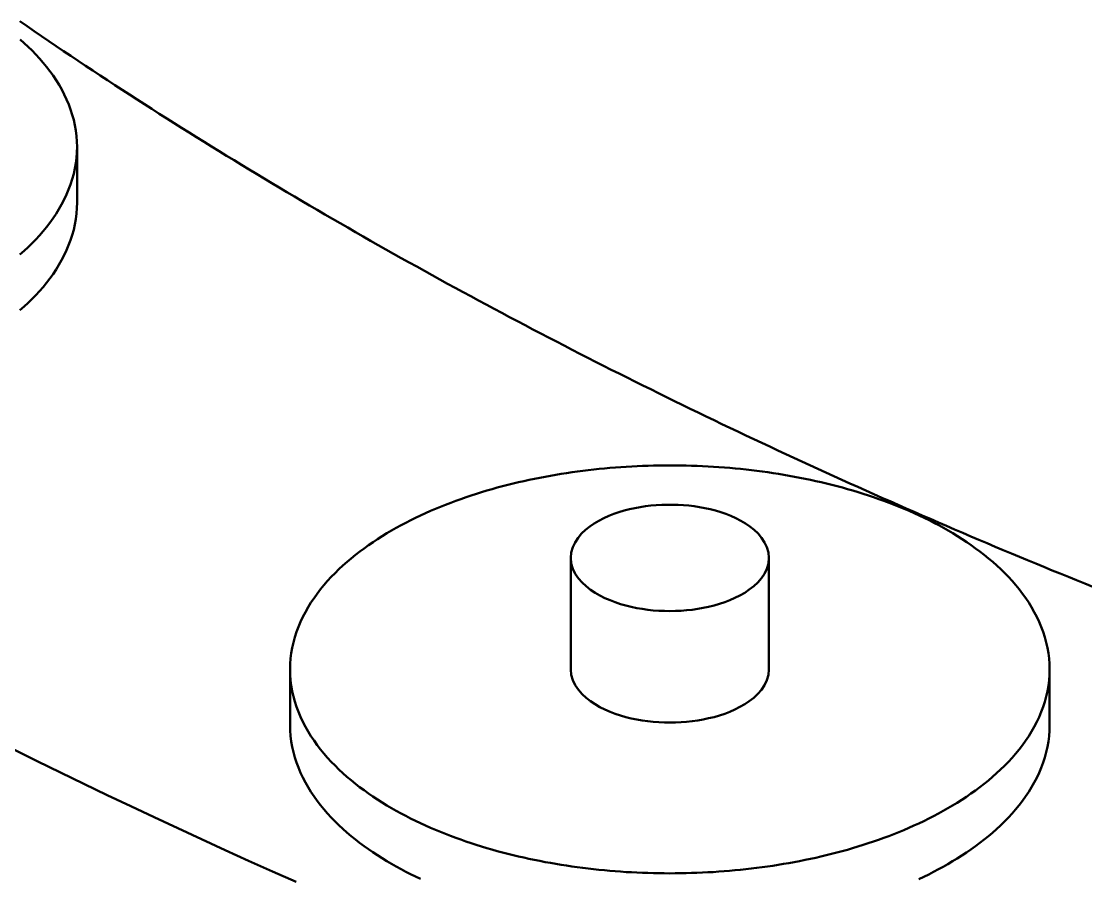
# Model space of a CAD drawing. Header units: millimetres. Extents: x 0 to 841, y 0 to 594.
# Drawn here: x 236.61 to 260.12, y 284.23 to 303.13 of the extents above; entities that cross this region are included whole.
import ezdxf

# ---------------------------------------------------------------- set-up
doc = ezdxf.new("R2010")
doc.units = ezdxf.units.MM
doc.layers.add('VIS', color=7, linetype='CONTINUOUS', lineweight=50)

msp = doc.modelspace()

# ---------------------------------------------------------------- linework, layer by layer
at = {"layer": 'VIS'}
for points in [[(236.58, 303.129), (236.74, 303.019), (236.901, 302.909), (237.061, 302.799), (237.222, 302.69), (237.384, 302.581), (237.545, 302.473), (237.706, 302.364), (237.868, 302.257), (238.03, 302.149), (238.192, 302.042), (238.355, 301.935), (238.517, 301.828), (238.68, 301.722), (238.843, 301.616), (239.006, 301.51), (239.17, 301.404), (239.333, 301.299), (239.497, 301.194), (239.661, 301.09), (239.825, 300.986), (239.99, 300.882), (240.154, 300.778), (240.319, 300.675), (240.484, 300.572), (240.649, 300.469), (240.814, 300.367), (240.98, 300.265), (241.146, 300.163), (241.312, 300.061), (241.478, 299.96), (241.644, 299.859), (241.81, 299.759), (241.977, 299.658), (242.144, 299.558), (242.311, 299.459), (242.478, 299.359), (242.645, 299.26), (242.813, 299.161), (242.98, 299.063), (243.148, 298.965), (243.316, 298.867), (243.484, 298.769), (243.653, 298.672), (243.821, 298.575), (243.99, 298.478), (244.159, 298.381), (244.328, 298.285), (244.497, 298.189), (244.666, 298.093), (244.835, 297.998), (245.005, 297.903), (245.175, 297.808), (245.345, 297.714), (245.515, 297.619), (245.685, 297.525), (245.856, 297.432), (246.026, 297.338), (246.197, 297.245), (246.368, 297.152), (246.539, 297.06), (246.71, 296.967), (246.881, 296.875), (247.053, 296.784), (247.224, 296.692), (247.396, 296.601), (247.568, 296.51), (247.74, 296.419), (247.912, 296.329), (248.085, 296.239), (248.257, 296.149), (248.43, 296.06), (248.602, 295.97), (248.775, 295.881), (248.948, 295.793), (249.122, 295.704), (249.295, 295.616), (249.468, 295.528), (249.642, 295.44), (249.816, 295.353), (249.989, 295.266), (250.163, 295.179), (250.338, 295.092), (250.512, 295.006), (250.686, 294.92), (250.861, 294.834), (251.035, 294.748), (251.21, 294.663), (251.385, 294.578), (251.56, 294.493), (251.735, 294.409), (251.91, 294.324), (252.086, 294.24), (252.261, 294.157), (252.437, 294.073), (252.613, 293.99), (252.788, 293.907), (252.964, 293.824), (253.141, 293.742), (253.317, 293.659), (253.493, 293.577), (253.67, 293.496), (253.846, 293.414), (254.023, 293.333), (254.2, 293.252), (254.377, 293.171), (254.554, 293.091), (254.731, 293.011), (254.908, 292.931), (255.085, 292.851), (255.263, 292.772), (255.44, 292.692), (255.618, 292.613), (255.796, 292.535), (255.974, 292.456), (256.152, 292.378), (256.33, 292.3), (256.508, 292.222), (256.687, 292.145), (256.865, 292.067), (257.044, 291.99), (257.222, 291.914), (257.401, 291.837), (257.58, 291.761), (257.759, 291.685), (257.938, 291.609), (258.117, 291.533), (258.297, 291.458), (258.476, 291.383), (258.656, 291.308), (258.835, 291.234), (259.015, 291.159), (259.195, 291.085), (259.374, 291.011), (259.554, 290.938), (259.734, 290.864), (259.915, 290.791), (260.095, 290.718), (260.275, 290.645)], [(236.58, 303.129), (236.74, 303.019), (236.901, 302.909), (237.061, 302.799), (237.222, 302.69), (237.384, 302.581), (237.545, 302.473), (237.706, 302.364), (237.868, 302.257), (238.03, 302.149), (238.192, 302.042), (238.355, 301.935), (238.517, 301.828), (238.68, 301.722), (238.843, 301.616), (239.006, 301.51), (239.17, 301.404), (239.333, 301.299), (239.497, 301.194), (239.661, 301.09), (239.825, 300.986), (239.99, 300.882), (240.154, 300.778), (240.319, 300.675), (240.484, 300.572), (240.649, 300.469), (240.814, 300.367), (240.98, 300.265), (241.146, 300.163), (241.312, 300.061), (241.478, 299.96), (241.644, 299.859), (241.81, 299.759), (241.977, 299.658), (242.144, 299.558), (242.311, 299.459), (242.478, 299.359), (242.645, 299.26), (242.813, 299.161), (242.98, 299.063), (243.148, 298.965), (243.316, 298.867), (243.484, 298.769), (243.653, 298.672), (243.821, 298.575), (243.99, 298.478), (244.159, 298.381), (244.328, 298.285), (244.497, 298.189), (244.666, 298.093), (244.835, 297.998), (245.005, 297.903), (245.175, 297.808), (245.345, 297.714), (245.515, 297.619), (245.685, 297.525), (245.856, 297.432), (246.026, 297.338), (246.197, 297.245), (246.368, 297.152), (246.539, 297.06), (246.71, 296.967), (246.881, 296.875), (247.053, 296.784), (247.224, 296.692), (247.396, 296.601), (247.568, 296.51), (247.74, 296.419), (247.912, 296.329), (248.085, 296.239), (248.257, 296.149), (248.43, 296.06), (248.602, 295.97), (248.775, 295.881), (248.948, 295.793), (249.122, 295.704), (249.295, 295.616), (249.468, 295.528), (249.642, 295.44), (249.816, 295.353), (249.989, 295.266), (250.163, 295.179), (250.338, 295.092), (250.512, 295.006), (250.686, 294.92), (250.861, 294.834), (251.035, 294.748), (251.21, 294.663), (251.385, 294.578), (251.56, 294.493), (251.735, 294.409), (251.91, 294.324), (252.086, 294.24), (252.261, 294.157), (252.437, 294.073), (252.613, 293.99), (252.788, 293.907), (252.964, 293.824), (253.141, 293.742), (253.317, 293.659), (253.493, 293.577), (253.67, 293.496), (253.846, 293.414), (254.023, 293.333), (254.2, 293.252), (254.377, 293.171), (254.554, 293.091), (254.731, 293.011), (254.908, 292.931), (255.085, 292.851), (255.263, 292.772), (255.44, 292.692), (255.618, 292.613), (255.796, 292.535), (255.974, 292.456), (256.152, 292.378), (256.33, 292.3), (256.508, 292.222), (256.687, 292.145), (256.865, 292.067), (257.044, 291.99), (257.222, 291.914), (257.401, 291.837), (257.58, 291.761), (257.759, 291.685), (257.938, 291.609), (258.117, 291.533), (258.297, 291.458), (258.476, 291.383), (258.656, 291.308), (258.835, 291.234), (259.015, 291.159), (259.195, 291.085), (259.374, 291.011), (259.554, 290.938), (259.734, 290.864), (259.915, 290.791), (260.095, 290.718), (260.275, 290.645)], [(237.845, 300.356), (237.842, 300.476), (237.833, 300.596), (237.818, 300.716), (237.797, 300.834), (237.771, 300.952), (237.739, 301.068), (237.702, 301.183), (237.66, 301.295), (237.613, 301.406), (237.562, 301.515), (237.506, 301.622), (237.447, 301.726), (237.383, 301.829), (237.316, 301.929), (237.246, 302.027), (237.173, 302.122), (237.096, 302.215), (237.017, 302.306), (236.936, 302.395), (236.852, 302.481), (236.766, 302.565), (236.678, 302.647), (236.588, 302.727)], [(236.584, 297.982), (236.674, 298.062), (236.763, 298.144), (236.849, 298.228), (236.933, 298.315), (237.015, 298.403), (237.094, 298.494), (237.171, 298.588), (237.244, 298.683), (237.315, 298.781), (237.382, 298.881), (237.445, 298.983), (237.505, 299.088), (237.561, 299.195), (237.612, 299.304), (237.659, 299.415), (237.702, 299.528), (237.739, 299.643), (237.771, 299.759), (237.797, 299.877), (237.818, 299.996), (237.833, 300.115), (237.842, 300.235), (237.845, 300.356)], [(237.845, 300.356), (237.845, 299.126)], [(236.584, 296.752), (236.674, 296.832), (236.763, 296.914), (236.849, 296.998), (236.933, 297.084), (237.015, 297.173), (237.094, 297.264), (237.171, 297.357), (237.244, 297.453), (237.315, 297.551), (237.382, 297.651), (237.445, 297.753), (237.505, 297.858), (237.561, 297.965), (237.612, 298.074), (237.659, 298.185), (237.702, 298.298), (237.739, 298.412), (237.771, 298.529), (237.797, 298.646), (237.818, 298.765), (237.833, 298.885), (237.842, 299.005), (237.845, 299.126)], [(259.321, 288.826), (259.318, 288.946), (259.309, 289.066), (259.294, 289.185), (259.273, 289.304), (259.247, 289.421), (259.215, 289.538), (259.178, 289.652), (259.136, 289.765), (259.089, 289.876), (259.038, 289.985), (258.982, 290.091), (258.923, 290.196), (258.859, 290.298), (258.792, 290.398), (258.722, 290.496), (258.649, 290.592), (258.572, 290.685), (258.493, 290.776), (258.412, 290.864), (258.328, 290.95), (258.242, 291.035), (258.154, 291.117), (258.064, 291.197), (257.972, 291.274), (257.878, 291.35), (257.783, 291.424), (257.687, 291.496), (257.589, 291.566), (257.489, 291.634), (257.389, 291.7), (257.287, 291.765), (257.185, 291.828), (257.081, 291.889), (256.976, 291.948), (256.871, 292.006), (256.764, 292.062), (256.657, 292.117), (256.549, 292.17), (256.44, 292.222), (256.331, 292.272), (256.221, 292.321), (256.11, 292.368), (255.999, 292.414), (255.887, 292.459), (255.775, 292.502), (255.662, 292.544), (255.549, 292.585), (255.435, 292.625), (255.321, 292.663), (255.206, 292.7), (255.091, 292.736), (254.976, 292.771), (254.86, 292.804), (254.745, 292.836), (254.628, 292.868), (254.512, 292.898), (254.395, 292.927), (254.278, 292.955), (254.16, 292.981), (254.043, 293.007), (253.925, 293.032), (253.807, 293.056), (253.689, 293.078), (253.57, 293.1), (253.452, 293.12), (253.333, 293.14), (253.214, 293.158), (253.095, 293.176), (252.975, 293.193), (252.856, 293.208), (252.737, 293.223), (252.617, 293.236), (252.497, 293.249), (252.377, 293.261), (252.258, 293.272), (252.138, 293.281), (252.018, 293.29), (251.897, 293.298), (251.777, 293.305), (251.657, 293.311), (251.537, 293.316), (251.416, 293.32), (251.296, 293.324), (251.176, 293.326), (251.055, 293.327), (250.935, 293.328), (250.814, 293.327), (250.694, 293.326), (250.574, 293.324), (250.453, 293.32), (250.333, 293.316), (250.213, 293.311), (250.093, 293.305), (249.972, 293.298), (249.852, 293.29), (249.732, 293.281), (249.612, 293.272), (249.492, 293.261), (249.372, 293.249), (249.253, 293.236), (249.133, 293.223), (249.014, 293.208), (248.894, 293.193), (248.775, 293.176), (248.656, 293.158), (248.537, 293.14), (248.418, 293.12), (248.3, 293.1), (248.181, 293.078), (248.063, 293.056), (247.945, 293.032), (247.827, 293.007), (247.709, 292.981), (247.592, 292.955), (247.475, 292.927), (247.358, 292.898), (247.242, 292.868), (247.125, 292.836), (247.009, 292.804), (246.894, 292.771), (246.778, 292.736), (246.663, 292.7), (246.549, 292.663), (246.435, 292.625), (246.321, 292.585), (246.208, 292.544), (246.095, 292.502), (245.983, 292.459), (245.871, 292.414), (245.76, 292.368), (245.649, 292.321), (245.539, 292.272), (245.43, 292.222), (245.321, 292.17), (245.213, 292.117), (245.106, 292.062), (244.999, 292.006), (244.894, 291.948), (244.789, 291.889), (244.685, 291.828), (244.582, 291.765), (244.481, 291.7), (244.38, 291.634), (244.281, 291.566), (244.183, 291.496), (244.087, 291.424), (243.991, 291.35), (243.898, 291.274), (243.806, 291.197), (243.716, 291.117), (243.628, 291.035), (243.542, 290.95), (243.458, 290.864), (243.376, 290.776), (243.297, 290.685), (243.221, 290.592), (243.148, 290.496), (243.077, 290.398), (243.01, 290.298), (242.947, 290.196), (242.887, 290.091), (242.832, 289.985), (242.78, 289.876), (242.734, 289.765), (242.692, 289.652), (242.655, 289.538), (242.623, 289.421), (242.597, 289.304), (242.576, 289.185), (242.561, 289.066), (242.552, 288.946), (242.549, 288.826)], [(253.122, 291.286), (253.111, 291.406), (253.078, 291.521), (253.027, 291.629), (252.961, 291.729), (252.883, 291.821), (252.796, 291.903), (252.702, 291.978), (252.603, 292.046), (252.5, 292.107), (252.393, 292.162), (252.284, 292.211), (252.172, 292.255), (252.058, 292.294), (251.943, 292.329), (251.827, 292.359), (251.71, 292.385), (251.592, 292.407), (251.473, 292.425), (251.354, 292.439), (251.235, 292.45), (251.115, 292.457), (250.995, 292.46), (250.875, 292.46), (250.755, 292.457), (250.635, 292.45), (250.515, 292.439), (250.396, 292.425), (250.278, 292.407), (250.16, 292.385), (250.042, 292.359), (249.926, 292.329), (249.811, 292.294), (249.698, 292.255), (249.586, 292.211), (249.477, 292.162), (249.37, 292.107), (249.266, 292.046), (249.167, 291.978), (249.074, 291.903), (248.987, 291.821), (248.909, 291.729), (248.843, 291.629), (248.791, 291.521), (248.759, 291.406), (248.747, 291.286)], [(248.747, 291.286), (248.759, 291.164), (248.793, 291.046), (248.847, 290.936), (248.916, 290.834), (248.997, 290.742), (249.087, 290.658), (249.183, 290.583), (249.286, 290.515), (249.392, 290.453), (249.502, 290.399), (249.615, 290.35), (249.73, 290.306), (249.847, 290.267), (249.965, 290.234), (250.084, 290.204), (250.204, 290.179), (250.325, 290.158), (250.447, 290.141), (250.569, 290.128), (250.692, 290.119), (250.814, 290.114), (250.937, 290.112), (251.06, 290.114), (251.183, 290.119), (251.305, 290.129), (251.428, 290.142), (251.549, 290.159), (251.67, 290.18), (251.791, 290.205), (251.91, 290.235), (252.028, 290.269), (252.145, 290.308), (252.259, 290.352), (252.372, 290.401), (252.482, 290.456)], [(248.747, 291.286), (248.747, 288.826)], [(252.482, 290.456), (252.588, 290.517), (252.689, 290.585), (252.786, 290.66), (252.875, 290.744), (252.955, 290.836), (253.024, 290.937), (253.077, 291.047), (253.111, 291.165), (253.122, 291.286)], [(253.122, 291.286), (253.122, 288.826)], [(242.549, 288.826), (242.552, 288.705), (242.561, 288.585), (242.576, 288.466), (242.596, 288.347), (242.623, 288.23), (242.654, 288.114), (242.691, 287.999), (242.733, 287.887), (242.78, 287.776), (242.832, 287.667), (242.887, 287.56), (242.947, 287.456), (243.01, 287.353), (243.077, 287.253), (243.147, 287.156), (243.221, 287.06), (243.297, 286.967), (243.376, 286.876), (243.457, 286.788), (243.541, 286.701), (243.627, 286.617), (243.715, 286.535), (243.805, 286.455), (243.897, 286.378), (243.99, 286.302), (244.085, 286.228), (244.182, 286.156), (244.28, 286.086), (244.379, 286.018), (244.48, 285.952), (244.581, 285.887), (244.684, 285.824), (244.787, 285.763), (244.892, 285.704), (244.998, 285.646), (245.104, 285.59), (245.211, 285.535), (245.319, 285.482), (245.428, 285.43), (245.537, 285.38), (245.647, 285.331), (245.758, 285.284), (245.869, 285.238), (245.981, 285.193), (246.093, 285.15), (246.206, 285.108), (246.319, 285.067), (246.433, 285.027), (246.547, 284.989), (246.661, 284.952), (246.776, 284.916), (246.891, 284.881), (247.007, 284.848), (247.123, 284.815), (247.239, 284.784), (247.355, 284.754), (247.472, 284.725), (247.589, 284.697), (247.707, 284.67), (247.824, 284.644), (247.942, 284.62), (248.06, 284.596), (248.178, 284.573), (248.296, 284.552), (248.415, 284.531), (248.534, 284.512), (248.653, 284.493), (248.772, 284.476), (248.891, 284.459), (249.01, 284.443), (249.13, 284.429), (249.249, 284.415), (249.369, 284.402), (249.489, 284.391), (249.608, 284.38), (249.728, 284.37), (249.848, 284.361), (249.968, 284.353), (250.089, 284.346), (250.209, 284.34), (250.329, 284.335), (250.449, 284.331), (250.57, 284.327), (250.69, 284.325), (250.81, 284.324), (250.931, 284.323), (251.051, 284.324), (251.171, 284.325), (251.292, 284.327), (251.412, 284.331), (251.532, 284.335), (251.652, 284.34), (251.773, 284.346), (251.893, 284.353), (252.013, 284.361), (252.133, 284.369), (252.253, 284.379), (252.373, 284.39), (252.492, 284.402), (252.612, 284.414), (252.732, 284.428), (252.851, 284.442), (252.97, 284.458), (253.09, 284.474), (253.209, 284.492), (253.328, 284.51), (253.446, 284.53), (253.565, 284.55), (253.683, 284.572), (253.801, 284.594), (253.919, 284.618), (254.037, 284.643), (254.155, 284.668), (254.272, 284.695), (254.389, 284.723), (254.506, 284.752), (254.623, 284.782), (254.739, 284.813), (254.855, 284.845), (254.97, 284.879), (255.086, 284.913), (255.2, 284.949), (255.315, 284.986), (255.429, 285.024), (255.543, 285.064), (255.656, 285.105), (255.769, 285.147), (255.881, 285.19), (255.993, 285.234), (256.104, 285.28), (256.215, 285.328), (256.325, 285.376), (256.434, 285.427), (256.543, 285.478), (256.651, 285.531), (256.758, 285.586), (256.865, 285.642)], [(242.549, 288.826), (242.549, 287.595)], [(248.747, 288.826), (248.759, 288.703), (248.793, 288.586), (248.847, 288.475), (248.916, 288.373), (248.997, 288.281), (249.087, 288.197), (249.183, 288.122), (249.286, 288.054), (249.392, 287.993), (249.502, 287.938), (249.615, 287.889), (249.73, 287.845), (249.847, 287.807), (249.965, 287.773), (250.084, 287.744), (250.204, 287.718), (250.325, 287.698), (250.447, 287.681), (250.569, 287.668), (250.692, 287.658), (250.814, 287.653), (250.937, 287.651), (251.06, 287.653), (251.183, 287.659), (251.305, 287.668), (251.428, 287.681), (251.549, 287.698), (251.67, 287.719), (251.791, 287.745), (251.91, 287.774), (252.028, 287.808), (252.145, 287.847), (252.259, 287.891), (252.372, 287.94), (252.482, 287.995)], [(252.482, 287.995), (252.588, 288.056), (252.689, 288.124), (252.786, 288.199), (252.875, 288.283), (252.955, 288.375), (253.024, 288.477), (253.077, 288.587), (253.111, 288.704), (253.122, 288.826)], [(256.865, 285.642), (256.97, 285.7), (257.075, 285.759), (257.179, 285.82), (257.282, 285.883), (257.384, 285.948), (257.485, 286.014), (257.584, 286.082), (257.682, 286.152), (257.779, 286.224), (257.875, 286.298), (257.968, 286.374), (258.06, 286.452), (258.151, 286.532), (258.239, 286.614), (258.325, 286.698), (258.409, 286.784), (258.491, 286.873), (258.57, 286.964), (258.647, 287.057), (258.72, 287.153), (258.791, 287.25), (258.858, 287.351), (258.922, 287.453), (258.981, 287.558), (259.037, 287.665), (259.089, 287.774), (259.136, 287.885), (259.178, 287.998), (259.215, 288.112), (259.247, 288.229), (259.273, 288.346), (259.294, 288.465), (259.309, 288.585), (259.318, 288.705), (259.321, 288.826)], [(259.321, 288.826), (259.321, 287.595)], [(242.549, 287.595), (242.552, 287.475), (242.561, 287.355), (242.576, 287.235), (242.596, 287.117), (242.623, 286.999), (242.654, 286.883), (242.691, 286.769), (242.733, 286.656), (242.78, 286.545), (242.832, 286.436), (242.887, 286.33), (242.947, 286.225), (243.01, 286.123), (243.077, 286.023), (243.147, 285.925), (243.221, 285.83), (243.297, 285.737), (243.376, 285.646), (243.457, 285.557), (243.541, 285.471), (243.627, 285.387), (243.715, 285.305), (243.805, 285.225), (243.897, 285.147), (243.99, 285.071), (244.085, 284.998), (244.182, 284.926), (244.28, 284.856), (244.379, 284.788), (244.48, 284.721), (244.581, 284.657), (244.684, 284.594), (244.787, 284.533), (244.892, 284.473), (244.998, 284.416), (245.104, 284.359), (245.211, 284.305), (245.319, 284.251), (245.428, 284.2)], [(256.865, 284.412), (256.97, 284.469), (257.075, 284.529), (257.179, 284.59), (257.282, 284.653), (257.384, 284.717), (257.485, 284.784), (257.584, 284.852), (257.682, 284.922), (257.779, 284.994), (257.875, 285.068), (257.968, 285.143), (258.06, 285.221), (258.151, 285.301), (258.239, 285.383), (258.325, 285.467), (258.409, 285.554), (258.491, 285.643), (258.57, 285.733), (258.647, 285.827), (258.72, 285.922), (258.791, 286.02), (258.858, 286.12), (258.922, 286.223), (258.981, 286.327), (259.037, 286.434), (259.089, 286.543), (259.136, 286.654), (259.178, 286.767), (259.215, 286.882), (259.247, 286.998), (259.273, 287.116), (259.294, 287.235), (259.309, 287.354), (259.318, 287.475), (259.321, 287.595)], [(236.452, 287.055), (236.966, 286.801), (237.481, 286.549), (237.997, 286.299), (238.513, 286.051), (239.031, 285.804), (239.55, 285.56), (240.07, 285.317), (240.59, 285.077), (241.112, 284.838), (241.634, 284.601), (242.157, 284.366), (242.681, 284.133)], [(256.434, 284.196), (256.543, 284.248), (256.651, 284.301), (256.758, 284.355), (256.865, 284.412)]]:
    msp.add_lwpolyline(points, dxfattribs=at)

doc.saveas('drawing.dxf')
